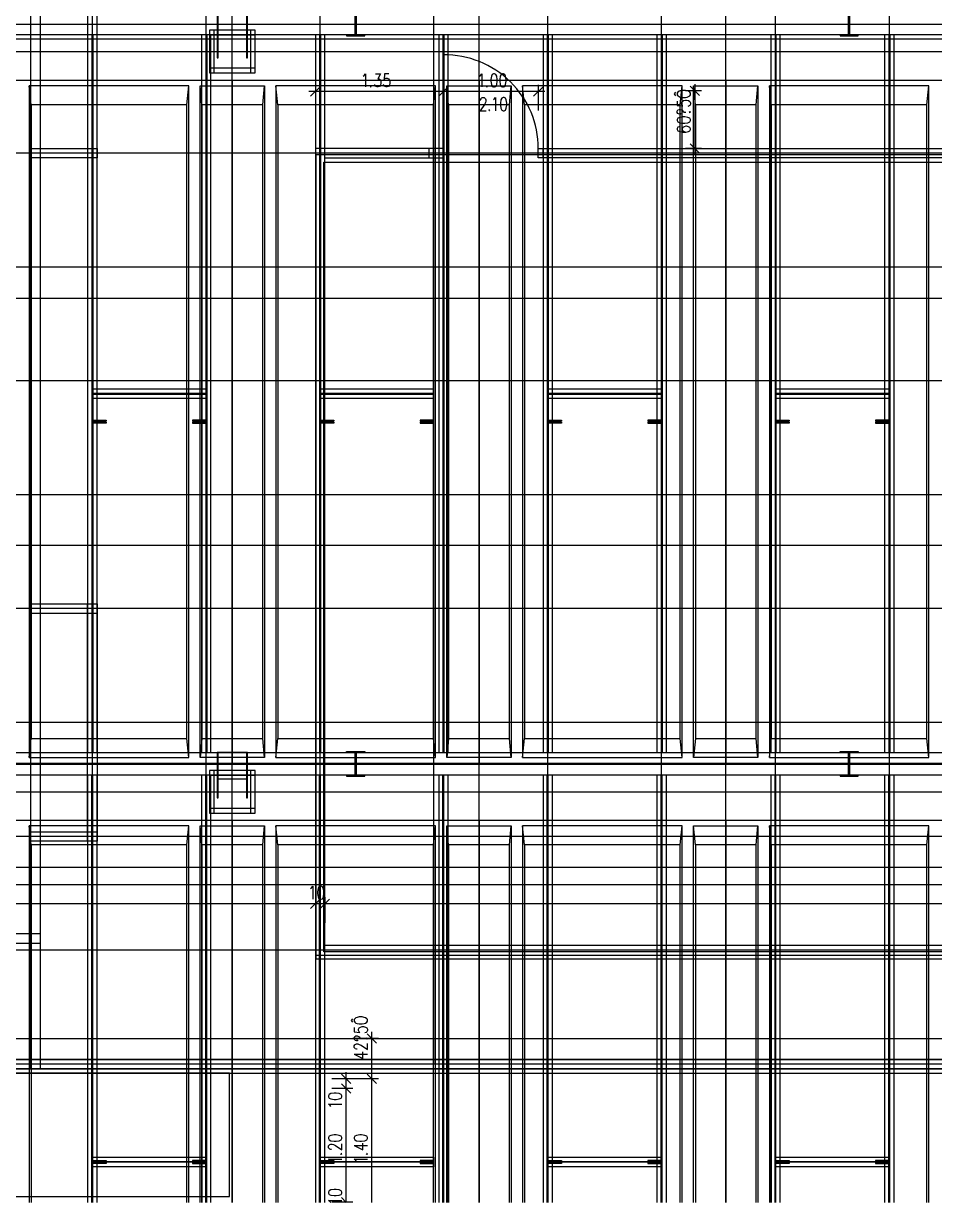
# Model space of a CAD drawing. Header units: inches. Extents: x 0 to 54693, y 0 to 31146.
# Drawn here: x 387.8 to 579.8, y 48 to 296.4 of the extents above; entities that cross this region are included whole.
import ezdxf
from ezdxf.lldxf.tags import DXFTag

# ---------------------------------------------------------------- set-up
doc = ezdxf.new("R2010")
doc.units = ezdxf.units.IN
doc.header["$MEASUREMENT"] = 0
doc.layers.add('Added', color=3, linetype='Continuous')
tags = doc.linetypes.add('1070_00_1200$0$SL3', pattern=[0.2, 0.1, -0.1]).pattern_tags.tags
tags[6:7] = [DXFTag(74, 4), DXFTag(75, 0), DXFTag(340, '0'), DXFTag(46, 1.0), DXFTag(50, 0.0), DXFTag(44, 0.0), DXFTag(45, 0.0)]
tags[4:5] = [DXFTag(74, 4), DXFTag(75, 0), DXFTag(340, '0'), DXFTag(46, 1.0), DXFTag(50, 0.0), DXFTag(44, 0.0), DXFTag(45, 0.0)]
tags = doc.linetypes.add('1070_00_1200$0$SP2', pattern=[0.9, 0.4, -0.2, 0.1, -0.2]).pattern_tags.tags
tags[10:11] = [DXFTag(74, 4), DXFTag(75, 0), DXFTag(340, '0'), DXFTag(46, 1.0), DXFTag(50, 0.0), DXFTag(44, 0.0), DXFTag(45, 0.0)]
tags[8:9] = [DXFTag(74, 4), DXFTag(75, 0), DXFTag(340, '0'), DXFTag(46, 1.0), DXFTag(50, 0.0), DXFTag(44, 0.0), DXFTag(45, 0.0)]
tags[6:7] = [DXFTag(74, 4), DXFTag(75, 0), DXFTag(340, '0'), DXFTag(46, 1.0), DXFTag(50, 0.0), DXFTag(44, 0.0), DXFTag(45, 0.0)]
tags[4:5] = [DXFTag(74, 4), DXFTag(75, 0), DXFTag(340, '0'), DXFTag(46, 1.0), DXFTag(50, 0.0), DXFTag(44, 0.0), DXFTag(45, 0.0)]
tags = doc.linetypes.add('1070_00_1200_Trägerrostdwg$0$SP2', pattern=[0.9, 0.4, -0.2, 0.1, -0.2]).pattern_tags.tags
tags[10:11] = [DXFTag(74, 4), DXFTag(75, 0), DXFTag(340, '0'), DXFTag(46, 1.0), DXFTag(50, 0.0), DXFTag(44, 0.0), DXFTag(45, 0.0)]
tags[8:9] = [DXFTag(74, 4), DXFTag(75, 0), DXFTag(340, '0'), DXFTag(46, 1.0), DXFTag(50, 0.0), DXFTag(44, 0.0), DXFTag(45, 0.0)]
tags[6:7] = [DXFTag(74, 4), DXFTag(75, 0), DXFTag(340, '0'), DXFTag(46, 1.0), DXFTag(50, 0.0), DXFTag(44, 0.0), DXFTag(45, 0.0)]
tags[4:5] = [DXFTag(74, 4), DXFTag(75, 0), DXFTag(340, '0'), DXFTag(46, 1.0), DXFTag(50, 0.0), DXFTag(44, 0.0), DXFTag(45, 0.0)]

msp = doc.modelspace()

# ---------------------------------------------------------------- linework, layer by layer
at = {"layer": 'Added', "linetype": '1070_00_1200$0$SP2', "lineweight": -2, "ltscale": 0.18}
for p, q in [((431.84, 47.97), (431.84, 622.06)), ((483.84, 47.97), (483.84, 622.06)), ((535.84, 47.97), (535.84, 622.06)), ((402.34, 77.1), (402.34, 569.1)), ((426.34, 77.1), (426.34, 569.1)), ((450.34, 77.1), (450.34, 569.1)), ((474.34, 77.1), (474.34, 569.1)), ((498.34, 77.1), (498.34, 569.1)), ((522.34, 77.1), (522.34, 569.1)), ((546.34, 77.1), (546.34, 569.1)), ((570.34, 77.1), (570.34, 569.1)), ((1026.34, 293.1), (234.34, 293.1)), ((171.58, 290.5), (1094.14, 290.5)), ((171.58, 284.5), (1057.14, 284.5)), ((389.04, 283.3), (389.04, 141.7)), ((422.64, 283.3), (389.04, 283.3)), ((389.44, 279.3), (389.04, 283.3)), ((422.24, 279.3), (422.64, 283.3)), ((422.64, 141.7), (422.64, 283.3)), ((425.04, 141.7), (425.04, 283.3)), ((425.04, 283.3), (438.64, 283.3)), ((425.44, 279.3), (425.04, 283.3)), ((431.84, 284.5), (431.84, 140.5)), ((438.24, 279.3), (438.64, 283.3)), ((438.64, 283.3), (438.64, 141.7)), ((441.04, 283.3), (441.04, 141.7)), ((474.64, 283.3), (441.04, 283.3)), ((441.44, 279.3), (441.04, 283.3)), ((474.24, 279.3), (474.64, 283.3)), ((474.64, 141.7), (474.64, 283.3)), ((477.04, 141.7), (477.04, 283.3)), ((477.04, 283.3), (490.64, 283.3)), ((477.44, 279.3), (477.04, 283.3)), ((483.84, 284.5), (483.84, 140.5)), ((490.24, 279.3), (490.64, 283.3)), ((490.64, 283.3), (490.64, 141.7)), ((493.04, 283.3), (493.04, 141.7)), ((526.64, 283.3), (493.04, 283.3)), ((493.44, 279.3), (493.04, 283.3)), ((526.24, 279.3), (526.64, 283.3)), ((526.64, 141.7), (526.64, 283.3)), ((529.04, 141.7), (529.04, 283.3)), ((529.04, 283.3), (542.64, 283.3)), ((529.44, 279.3), (529.04, 283.3)), ((535.84, 284.5), (535.84, 140.5)), ((542.24, 279.3), (542.64, 283.3)), ((542.64, 283.3), (542.64, 141.7)), ((545.04, 283.3), (545.04, 141.7)), ((578.64, 283.3), (545.04, 283.3)), ((545.44, 279.3), (545.04, 283.3)), ((578.24, 279.3), (578.64, 283.3)), ((578.64, 141.7), (578.64, 283.3)), ((422.24, 279.3), (389.44, 279.3)), ((389.44, 279.3), (389.44, 145.7)), ((422.24, 145.7), (422.24, 279.3)), ((438.24, 279.3), (425.44, 279.3)), ((425.44, 279.3), (425.44, 145.7)), ((438.24, 145.7), (438.24, 279.3)), ((474.24, 279.3), (441.44, 279.3)), ((441.44, 279.3), (441.44, 145.7)), ((474.24, 145.7), (474.24, 279.3)), ((490.24, 279.3), (477.44, 279.3)), ((477.44, 279.3), (477.44, 145.7)), ((490.24, 145.7), (490.24, 279.3)), ((526.24, 279.3), (493.44, 279.3)), ((493.44, 279.3), (493.44, 145.7)), ((526.24, 145.7), (526.24, 279.3)), ((542.24, 279.3), (529.44, 279.3)), ((529.44, 279.3), (529.44, 145.7)), ((542.24, 145.7), (542.24, 279.3)), ((578.24, 279.3), (545.44, 279.3)), ((545.44, 279.3), (545.44, 145.7)), ((578.24, 145.7), (578.24, 279.3)), ((1026.34, 269.1), (234.34, 269.1)), ((1026.34, 245.1), (234.34, 245.1)), ((171.58, 238.5), (1094.14, 238.5)), ((1026.34, 221.1), (234.34, 221.1)), ((1026.34, 197.1), (234.34, 197.1)), ((171.58, 186.5), (1094.14, 186.5)), ((1026.34, 173.1), (234.34, 173.1)), ((1026.34, 149.1), (234.34, 149.1)), ((389.04, 141.7), (389.44, 145.7)), ((389.44, 145.7), (422.24, 145.7)), ((422.64, 141.7), (422.24, 145.7)), ((425.44, 145.7), (425.04, 141.7)), ((425.44, 145.7), (438.24, 145.7)), ((438.64, 141.7), (438.24, 145.7)), ((441.04, 141.7), (441.44, 145.7)), ((441.44, 145.7), (474.24, 145.7)), ((474.64, 141.7), (474.24, 145.7)), ((477.44, 145.7), (477.04, 141.7)), ((477.44, 145.7), (490.24, 145.7)), ((490.64, 141.7), (490.24, 145.7)), ((493.04, 141.7), (493.44, 145.7)), ((493.44, 145.7), (526.24, 145.7)), ((526.64, 141.7), (526.24, 145.7)), ((529.44, 145.7), (529.04, 141.7)), ((529.44, 145.7), (542.24, 145.7)), ((542.64, 141.7), (542.24, 145.7)), ((545.04, 141.7), (545.44, 145.7)), ((545.44, 145.7), (578.24, 145.7)), ((578.64, 141.7), (578.24, 145.7)), ((389.04, 141.7), (422.64, 141.7)), ((438.64, 141.7), (425.04, 141.7)), ((441.04, 141.7), (474.64, 141.7)), ((490.64, 141.7), (477.04, 141.7)), ((493.04, 141.7), (526.64, 141.7)), ((542.64, 141.7), (529.04, 141.7)), ((545.04, 141.7), (578.64, 141.7)), ((1057.14, 140.5), (171.58, 140.5)), ((171.58, 134.5), (1094.14, 134.5)), ((171.58, 128.5), (1057.14, 128.5)), ((389.04, 127.3), (389.04, 47.97)), ((422.64, 127.3), (389.04, 127.3)), ((389.44, 123.3), (389.04, 127.3)), ((422.24, 123.3), (422.64, 127.3)), ((422.64, 47.97), (422.64, 127.3)), ((425.04, 47.97), (425.04, 127.3)), ((425.04, 127.3), (438.64, 127.3)), ((425.44, 123.3), (425.04, 127.3)), ((431.84, 128.5), (431.84, 47.97)), ((438.24, 123.3), (438.64, 127.3)), ((438.64, 127.3), (438.64, 47.97)), ((441.04, 127.3), (441.04, 47.97)), ((474.64, 127.3), (441.04, 127.3)), ((441.44, 123.3), (441.04, 127.3)), ((474.24, 123.3), (474.64, 127.3)), ((474.64, 47.97), (474.64, 127.3)), ((477.04, 47.97), (477.04, 127.3)), ((477.04, 127.3), (490.64, 127.3)), ((477.44, 123.3), (477.04, 127.3)), ((483.84, 128.5), (483.84, 47.97)), ((490.24, 123.3), (490.64, 127.3)), ((490.64, 127.3), (490.64, 47.97)), ((493.04, 127.3), (493.04, 47.97)), ((526.64, 127.3), (493.04, 127.3)), ((493.44, 123.3), (493.04, 127.3)), ((526.24, 123.3), (526.64, 127.3)), ((526.64, 47.97), (526.64, 127.3)), ((529.04, 47.97), (529.04, 127.3)), ((529.04, 127.3), (542.64, 127.3)), ((529.44, 123.3), (529.04, 127.3)), ((535.84, 128.5), (535.84, 47.97)), ((542.24, 123.3), (542.64, 127.3)), ((542.64, 127.3), (542.64, 47.97)), ((545.04, 127.3), (545.04, 47.97)), ((578.64, 127.3), (545.04, 127.3)), ((545.44, 123.3), (545.04, 127.3)), ((578.24, 123.3), (578.64, 127.3)), ((578.64, 47.97), (578.64, 127.3)), ((1026.34, 125.1), (234.34, 125.1)), ((422.24, 123.3), (389.44, 123.3)), ((389.44, 123.3), (389.44, 47.97)), ((422.24, 47.97), (422.24, 123.3)), ((438.24, 123.3), (425.44, 123.3)), ((425.44, 123.3), (425.44, 47.97)), ((438.24, 47.97), (438.24, 123.3)), ((474.24, 123.3), (441.44, 123.3)), ((441.44, 123.3), (441.44, 47.97)), ((474.24, 47.97), (474.24, 123.3)), ((490.24, 123.3), (477.44, 123.3)), ((477.44, 123.3), (477.44, 47.97)), ((490.24, 47.97), (490.24, 123.3)), ((526.24, 123.3), (493.44, 123.3)), ((493.44, 123.3), (493.44, 47.97)), ((526.24, 47.97), (526.24, 123.3)), ((542.24, 123.3), (529.44, 123.3)), ((529.44, 123.3), (529.44, 47.97)), ((542.24, 47.97), (542.24, 123.3)), ((578.24, 123.3), (545.44, 123.3)), ((545.44, 123.3), (545.44, 47.97)), ((578.24, 47.97), (578.24, 123.3)), ((1026.34, 101.1), (234.34, 101.1)), ((171.58, 82.5), (1094.14, 82.5)), ((954.34, 77.1), (234.34, 77.1))]:
    msp.add_line(p, q, dxfattribs=at)
at = {"layer": 'Added', "linetype": '1070_00_1200$0$SL3', "lineweight": -2, "ltscale": 0.18}
for p, q in [((389.34, 76.1), (389.34, 570.1)), ((391.34, 570.1), (391.34, 76.1)), ((401.34, 366.1), (401.34, 268.1)), ((403.34, 268.1), (403.34, 366.1)), ((427.04, 295), (427.04, 286)), ((436.64, 295), (427.04, 295)), ((427.04, 294), (436.64, 294)), ((428.04, 286), (428.04, 295)), ((435.64, 295), (435.64, 286)), ((436.64, 286), (436.64, 295)), ((436.64, 287), (427.04, 287)), ((427.04, 286), (436.64, 286)), ((389.34, 270.1), (403.34, 270.1)), ((403.34, 270.1), (403.34, 268.1)), ((403.34, 268.1), (389.34, 268.1)), ((389.34, 174.1), (403.34, 174.1)), ((401.34, 124.1), (401.34, 174.1)), ((401.34, 174.1), (403.34, 174.1)), ((403.34, 174.1), (403.34, 124.1)), ((403.34, 174.1), (403.34, 172.1)), ((403.34, 172.1), (389.34, 172.1)), ((427.04, 139), (427.04, 130)), ((436.64, 139), (427.04, 139)), ((427.04, 138), (436.64, 138)), ((428.04, 130), (428.04, 139)), ((435.64, 139), (435.64, 130)), ((436.64, 130), (436.64, 139)), ((436.64, 131), (427.04, 131)), ((427.04, 130), (436.64, 130)), ((389.34, 124.1), (389.34, 126.1)), ((389.34, 126.1), (403.34, 126.1)), ((403.34, 126.1), (403.34, 124.1)), ((403.34, 124.1), (389.34, 124.1)), ((403.34, 124.1), (401.34, 124.1)), ((391.34, 104.6), (340.74, 104.6)), ((340.74, 102.6), (391.34, 102.6)), ((955.34, 78.1), (233.34, 78.1)), ((233.34, 76.1), (955.34, 76.1)), ((391.34, 76.1), (389.34, 76.1))]:
    msp.add_line(p, q, dxfattribs=at)
at = {"layer": 'Added', "linetype": '1070_00_1200_Trägerrostdwg$0$SP2', "lineweight": -2, "ltscale": 0.18}
for p, q in [((428.64, 298.8), (428.64, 289.2)), ((428.84, 289.2), (428.84, 298.8)), ((434.84, 298.8), (434.84, 289.2)), ((435.04, 289.2), (435.04, 298.8)), ((457.64, 298.8), (457.64, 294)), ((458.04, 294), (458.04, 298.8)), ((561.64, 298.8), (561.64, 294)), ((562.04, 294), (562.04, 298.8)), ((250.04, 296.3), (457.64, 296.3)), ((458.04, 296.3), (561.64, 296.3)), ((562.04, 296.3), (769.64, 296.3)), ((457.64, 294), (250.04, 294)), ((403.34, 294), (401.34, 294)), ((401.34, 294), (401.34, 142.8)), ((402.24, 294), (402.24, 142.8)), ((402.44, 294), (402.44, 142.8)), ((403.34, 142.8), (403.34, 294)), ((427.34, 294), (425.34, 294)), ((425.34, 294), (425.34, 142.8)), ((426.24, 294), (426.24, 142.8)), ((426.44, 294), (426.44, 142.8)), ((427.34, 142.8), (427.34, 294)), ((428.64, 293.2), (435.04, 293.2)), ((451.34, 294), (449.34, 294)), ((449.34, 294), (449.34, 142.8)), ((450.24, 294), (450.24, 142.8)), ((450.44, 294), (450.44, 142.8)), ((451.34, 142.8), (451.34, 294)), ((459.74, 294), (455.94, 294)), ((455.94, 294), (455.94, 293.8)), ((455.94, 293.8), (459.74, 293.8)), ((561.64, 294), (458.04, 294)), ((459.74, 293.8), (459.74, 294)), ((477.34, 294), (475.34, 294)), ((475.34, 294), (475.34, 142.8)), ((476.24, 294), (476.24, 142.8)), ((476.44, 294), (476.44, 142.8)), ((477.34, 142.8), (477.34, 294)), ((499.34, 294), (497.34, 294)), ((497.34, 294), (497.34, 142.8)), ((498.24, 294), (498.24, 142.8)), ((498.44, 294), (498.44, 142.8)), ((499.34, 142.8), (499.34, 294)), ((523.34, 294), (521.34, 294)), ((521.34, 294), (521.34, 142.8)), ((522.24, 294), (522.24, 142.8)), ((522.44, 294), (522.44, 142.8)), ((523.34, 142.8), (523.34, 294)), ((547.34, 294), (545.34, 294)), ((545.34, 294), (545.34, 142.8)), ((546.24, 294), (546.24, 142.8)), ((546.44, 294), (546.44, 142.8)), ((547.34, 142.8), (547.34, 294)), ((563.74, 294), (559.94, 294)), ((559.94, 294), (559.94, 293.8)), ((559.94, 293.8), (563.74, 293.8)), ((769.64, 294), (562.04, 294)), ((563.74, 293.8), (563.74, 294)), ((571.34, 294), (569.34, 294)), ((569.34, 294), (569.34, 142.8)), ((570.24, 294), (570.24, 142.8)), ((570.44, 294), (570.44, 142.8)), ((571.34, 142.8), (571.34, 294)), ((428.64, 289.2), (428.84, 289.2)), ((434.84, 289.2), (435.04, 289.2)), ((402.44, 219.4), (426.24, 219.4)), ((450.44, 219.4), (474.24, 219.4)), ((474.24, 219.4), (474.24, 217.4)), ((498.44, 219.4), (522.24, 219.4)), ((546.44, 219.4), (570.24, 219.4)), ((570.24, 219.4), (570.24, 217.4)), ((402.44, 218.5), (426.24, 218.5)), ((402.44, 218.3), (426.24, 218.3)), ((426.24, 217.4), (402.44, 217.4)), ((450.44, 218.5), (474.24, 218.5)), ((450.44, 218.3), (474.24, 218.3)), ((474.24, 217.4), (450.44, 217.4)), ((498.44, 218.5), (522.24, 218.5)), ((498.44, 218.3), (522.24, 218.3)), ((522.24, 217.4), (498.44, 217.4)), ((546.44, 218.5), (570.24, 218.5)), ((546.44, 218.3), (570.24, 218.3)), ((570.24, 217.4), (546.44, 217.4)), ((402.44, 212.6), (402.44, 212.8)), ((402.44, 212.8), (405.24, 212.8)), ((405.24, 212.6), (402.44, 212.6)), ((402.44, 212.2), (402.44, 212.4)), ((402.44, 212.4), (405.24, 212.4)), ((405.24, 212.2), (402.44, 212.2)), ((405.24, 212.8), (405.24, 212.6)), ((405.24, 212.4), (405.24, 212.2)), ((426.24, 212.8), (423.44, 212.8)), ((423.44, 212.8), (423.44, 212.6)), ((423.44, 212.6), (426.24, 212.6)), ((426.24, 212.4), (423.44, 212.4)), ((423.44, 212.4), (423.44, 212.2)), ((423.44, 212.2), (426.24, 212.2)), ((426.24, 212.6), (426.24, 212.8)), ((426.24, 212.2), (426.24, 212.4)), ((450.44, 212.6), (450.44, 212.8)), ((450.44, 212.8), (453.24, 212.8)), ((453.24, 212.6), (450.44, 212.6)), ((450.44, 212.2), (450.44, 212.4)), ((450.44, 212.4), (453.24, 212.4)), ((453.24, 212.2), (450.44, 212.2)), ((453.24, 212.8), (453.24, 212.6)), ((453.24, 212.4), (453.24, 212.2)), ((474.24, 212.8), (471.44, 212.8)), ((471.44, 212.8), (471.44, 212.6)), ((471.44, 212.6), (474.24, 212.6)), ((474.24, 212.4), (471.44, 212.4)), ((471.44, 212.4), (471.44, 212.2)), ((471.44, 212.2), (474.24, 212.2)), ((474.24, 212.6), (474.24, 212.8)), ((474.24, 212.2), (474.24, 212.4)), ((498.44, 212.6), (498.44, 212.8)), ((498.44, 212.8), (501.24, 212.8)), ((501.24, 212.6), (498.44, 212.6)), ((498.44, 212.2), (498.44, 212.4)), ((498.44, 212.4), (501.24, 212.4)), ((501.24, 212.2), (498.44, 212.2)), ((501.24, 212.8), (501.24, 212.6)), ((501.24, 212.4), (501.24, 212.2)), ((522.24, 212.8), (519.44, 212.8)), ((519.44, 212.8), (519.44, 212.6)), ((519.44, 212.6), (522.24, 212.6)), ((522.24, 212.4), (519.44, 212.4)), ((519.44, 212.4), (519.44, 212.2)), ((519.44, 212.2), (522.24, 212.2)), ((522.24, 212.6), (522.24, 212.8)), ((522.24, 212.2), (522.24, 212.4)), ((546.44, 212.6), (546.44, 212.8)), ((546.44, 212.8), (549.24, 212.8)), ((549.24, 212.6), (546.44, 212.6)), ((546.44, 212.2), (546.44, 212.4)), ((546.44, 212.4), (549.24, 212.4)), ((549.24, 212.2), (546.44, 212.2)), ((549.24, 212.8), (549.24, 212.6)), ((549.24, 212.4), (549.24, 212.2)), ((570.24, 212.8), (567.44, 212.8)), ((567.44, 212.8), (567.44, 212.6)), ((567.44, 212.6), (570.24, 212.6)), ((570.24, 212.4), (567.44, 212.4)), ((567.44, 212.4), (567.44, 212.2)), ((567.44, 212.2), (570.24, 212.2)), ((570.24, 212.6), (570.24, 212.8)), ((570.24, 212.2), (570.24, 212.4)), ((250.04, 142.8), (457.64, 142.8)), ((401.34, 142.8), (403.34, 142.8)), ((425.34, 142.8), (427.34, 142.8)), ((428.64, 142.8), (428.64, 133.2)), ((435.04, 142.8), (428.64, 142.8)), ((428.84, 133.2), (428.84, 142.8)), ((434.84, 142.8), (434.84, 133.2)), ((435.04, 133.2), (435.04, 142.8)), ((449.34, 142.8), (451.34, 142.8)), ((455.94, 142.8), (455.94, 143)), ((455.94, 143), (459.74, 143)), ((459.74, 142.8), (455.94, 142.8)), ((457.64, 142.8), (457.64, 138)), ((458.04, 138), (458.04, 142.8)), ((458.04, 142.8), (561.64, 142.8)), ((459.74, 143), (459.74, 142.8)), ((475.34, 142.8), (477.34, 142.8)), ((497.34, 142.8), (499.34, 142.8)), ((521.34, 142.8), (523.34, 142.8)), ((545.34, 142.8), (547.34, 142.8)), ((559.94, 143), (563.74, 143)), ((559.94, 142.8), (559.94, 143)), ((563.74, 142.8), (559.94, 142.8)), ((561.64, 142.8), (561.64, 138)), ((562.04, 138), (562.04, 142.8)), ((562.04, 142.8), (769.64, 142.8)), ((563.74, 143), (563.74, 142.8)), ((569.34, 142.8), (571.34, 142.8)), ((250.04, 140.5), (457.64, 140.5)), ((250.04, 140.3), (457.64, 140.3)), ((458.04, 140.5), (561.64, 140.5)), ((458.04, 140.3), (561.64, 140.3)), ((562.04, 140.5), (769.64, 140.5)), ((562.04, 140.3), (769.64, 140.3)), ((457.64, 138), (250.04, 138)), ((403.34, 138), (401.34, 138)), ((401.34, 138), (401.34, 47.97)), ((402.24, 47.97), (402.24, 138)), ((402.44, 47.97), (402.44, 138)), ((403.34, 47.97), (403.34, 138)), ((427.34, 138), (425.34, 138)), ((425.34, 138), (425.34, 47.97)), ((426.24, 47.97), (426.24, 138)), ((426.44, 47.97), (426.44, 138)), ((427.34, 47.97), (427.34, 138)), ((428.64, 137.2), (435.04, 137.2)), ((451.34, 138), (449.34, 138)), ((449.34, 138), (449.34, 47.97)), ((450.24, 47.97), (450.24, 138)), ((450.44, 47.97), (450.44, 138)), ((451.34, 47.97), (451.34, 138)), ((459.74, 138), (455.94, 138)), ((455.94, 138), (455.94, 137.8)), ((455.94, 137.8), (459.74, 137.8)), ((561.64, 138), (458.04, 138)), ((459.74, 137.8), (459.74, 138)), ((477.34, 138), (475.34, 138)), ((475.34, 138), (475.34, 47.97)), ((476.24, 47.97), (476.24, 138)), ((476.44, 47.97), (476.44, 138)), ((477.34, 47.97), (477.34, 138)), ((499.34, 138), (497.34, 138)), ((497.34, 138), (497.34, 47.97)), ((498.24, 47.97), (498.24, 138)), ((498.44, 47.97), (498.44, 138)), ((499.34, 47.97), (499.34, 138)), ((523.34, 138), (521.34, 138)), ((521.34, 138), (521.34, 47.97)), ((522.24, 47.97), (522.24, 138)), ((522.44, 47.97), (522.44, 138)), ((523.34, 47.97), (523.34, 138)), ((547.34, 138), (545.34, 138)), ((545.34, 138), (545.34, 47.97)), ((546.24, 47.97), (546.24, 138)), ((546.44, 47.97), (546.44, 138)), ((547.34, 47.97), (547.34, 138)), ((563.74, 138), (559.94, 138)), ((559.94, 138), (559.94, 137.8)), ((559.94, 137.8), (563.74, 137.8)), ((769.64, 138), (562.04, 138)), ((563.74, 137.8), (563.74, 138)), ((571.34, 138), (569.34, 138)), ((569.34, 138), (569.34, 47.97)), ((570.24, 47.97), (570.24, 138)), ((570.44, 47.97), (570.44, 138)), ((571.34, 47.97), (571.34, 138)), ((428.64, 133.2), (428.84, 133.2)), ((434.84, 133.2), (435.04, 133.2)), ((402.44, 57.5), (426.24, 57.5)), ((450.44, 57.5), (474.24, 57.5)), ((474.24, 57.5), (474.24, 55.5)), ((498.44, 57.5), (522.24, 57.5)), ((546.44, 57.5), (570.24, 57.5)), ((402.44, 56.6), (402.44, 56.8)), ((402.44, 56.8), (405.24, 56.8)), ((405.24, 56.6), (402.44, 56.6)), ((426.24, 56.55), (402.44, 56.55)), ((426.24, 56.45), (402.44, 56.45)), ((402.44, 56.2), (402.44, 56.4)), ((402.44, 56.4), (405.24, 56.4)), ((405.24, 56.2), (402.44, 56.2)), ((426.24, 55.5), (402.44, 55.5)), ((405.24, 56.8), (405.24, 56.6)), ((405.24, 56.4), (405.24, 56.2)), ((426.24, 56.8), (423.44, 56.8)), ((423.44, 56.8), (423.44, 56.6)), ((423.44, 56.6), (426.24, 56.6)), ((426.24, 56.4), (423.44, 56.4)), ((423.44, 56.4), (423.44, 56.2)), ((423.44, 56.2), (426.24, 56.2)), ((426.24, 56.6), (426.24, 56.8)), ((426.24, 56.2), (426.24, 56.4)), ((450.44, 56.6), (450.44, 56.8)), ((450.44, 56.8), (453.24, 56.8)), ((453.24, 56.6), (450.44, 56.6)), ((474.24, 56.55), (450.44, 56.55)), ((474.24, 56.45), (450.44, 56.45)), ((450.44, 56.2), (450.44, 56.4)), ((450.44, 56.4), (453.24, 56.4)), ((453.24, 56.2), (450.44, 56.2)), ((474.24, 55.5), (450.44, 55.5)), ((453.24, 56.8), (453.24, 56.6)), ((453.24, 56.4), (453.24, 56.2)), ((474.24, 56.8), (471.44, 56.8)), ((471.44, 56.8), (471.44, 56.6)), ((471.44, 56.6), (474.24, 56.6)), ((474.24, 56.4), (471.44, 56.4)), ((471.44, 56.4), (471.44, 56.2)), ((471.44, 56.2), (474.24, 56.2)), ((474.24, 56.6), (474.24, 56.8)), ((474.24, 56.2), (474.24, 56.4)), ((498.44, 56.6), (498.44, 56.8)), ((498.44, 56.8), (501.24, 56.8)), ((501.24, 56.6), (498.44, 56.6)), ((522.24, 56.55), (498.44, 56.55)), ((522.24, 56.45), (498.44, 56.45)), ((498.44, 56.2), (498.44, 56.4)), ((498.44, 56.4), (501.24, 56.4)), ((501.24, 56.2), (498.44, 56.2)), ((522.24, 55.5), (498.44, 55.5)), ((501.24, 56.8), (501.24, 56.6)), ((501.24, 56.4), (501.24, 56.2)), ((522.24, 56.8), (519.44, 56.8)), ((519.44, 56.8), (519.44, 56.6)), ((519.44, 56.6), (522.24, 56.6)), ((522.24, 56.4), (519.44, 56.4)), ((519.44, 56.4), (519.44, 56.2)), ((519.44, 56.2), (522.24, 56.2)), ((522.24, 56.6), (522.24, 56.8)), ((522.24, 56.2), (522.24, 56.4)), ((546.44, 56.6), (546.44, 56.8)), ((546.44, 56.8), (549.24, 56.8)), ((549.24, 56.6), (546.44, 56.6)), ((570.24, 56.55), (546.44, 56.55)), ((570.24, 56.45), (546.44, 56.45)), ((546.44, 56.2), (546.44, 56.4)), ((546.44, 56.4), (549.24, 56.4)), ((549.24, 56.2), (546.44, 56.2)), ((570.24, 55.5), (546.44, 55.5)), ((549.24, 56.8), (549.24, 56.6)), ((549.24, 56.4), (549.24, 56.2)), ((570.24, 56.8), (567.44, 56.8)), ((567.44, 56.8), (567.44, 56.6)), ((567.44, 56.6), (570.24, 56.6)), ((570.24, 56.4), (567.44, 56.4)), ((567.44, 56.4), (567.44, 56.2)), ((567.44, 56.2), (570.24, 56.2)), ((570.24, 56.6), (570.24, 56.8)), ((570.24, 56.2), (570.24, 56.4))]:
    msp.add_line(p, q, dxfattribs=at)
at = {"layer": 'Added', "linetype": 'Continuous', "lineweight": -2, "ltscale": 0.18}
for p, q in [((476.34, 289.8), (476.34, 268.1)), ((449.34, 283.5), (449.34, 278.1)), ((476.34, 283.5), (476.34, 278.1)), ((496.34, 283.5), (496.34, 278.1)), ((529.34, 283.6), (529.34, 268.7)), ((497.74, 282.1), (447.94, 282.1)), ((450.33, 283.09), (448.35, 281.11)), ((477.33, 283.09), (475.35, 281.11)), ((497.33, 283.09), (495.35, 281.11)), ((530.74, 282.2), (527.34, 282.2)), ((530.33, 281.21), (528.35, 283.19)), ((530.33, 269.11), (528.35, 271.09)), ((476.34, 270.1), (449.34, 270.1)), ((449.34, 270.1), (449.34, 100.1)), ((449.54, 99.2), (449.54, 268.8)), ((449.54, 268.8), (811.14, 268.8)), ((473.34, 268.1), (473.34, 270.1)), ((475.34, 270.1), (475.34, 268.1)), ((496.34, 268.1), (496.34, 270.1)), ((496.34, 270.1), (499.34, 270.1)), ((497.34, 268.1), (497.34, 270.1)), ((499.34, 270.1), (811.34, 270.1)), ((499.34, 268.1), (499.34, 270.1)), ((530.74, 270.1), (527.34, 270.1)), ((451.14, 100.8), (451.14, 267.2)), ((451.14, 267.2), (809.34, 267.2)), ((451.34, 268.1), (476.34, 268.1)), ((451.34, 102.1), (451.34, 268.1)), ((809.34, 268.1), (496.34, 268.1)), ((171.58, 118.6), (1028.74, 118.6)), ((1054.64, 114.9), (231.94, 114.9)), ((450.33, 111.89), (448.35, 109.91)), ((449.34, 112.3), (449.34, 106.9)), ((452.33, 111.89), (450.35, 109.91)), ((451.34, 112.3), (451.34, 106.9)), ((1028.74, 110.9), (222.44, 110.9)), ((764.34, 102.1), (451.34, 102.1)), ((449.34, 100.1), (764.34, 100.1)), ((809.54, 100.8), (451.14, 100.8)), ((811.14, 99.2), (449.54, 99.2)), ((462.64, 82.5), (457.24, 82.5)), ((462.23, 81.51), (460.25, 83.49)), ((461.24, 47.97), (461.24, 83.9)), ((316.64, 78.1), (955.34, 78.1)), ((431.24, 75.2), (284.84, 75.2)), ((286.84, 75.2), (955.14, 75.2)), ((955.34, 76.1), (316.64, 76.1)), ((431.24, 49.2), (431.24, 75.2)), ((456.83, 73.01), (454.85, 74.99)), ((455.84, 47.97), (455.84, 75.4)), ((462.23, 73.01), (460.25, 74.99)), ((462.64, 74), (452.84, 74)), ((456.83, 71.01), (454.85, 72.99)), ((457.24, 72), (452.84, 72)), ((284.84, 49.2), (431.24, 49.2)), ((457.24, 48), (452.84, 48)), ((455.87, 47.97), (454.85, 48.99))]:
    msp.add_line(p, q, dxfattribs=at)
at = {"layer": 'Added', "linetype": 'ByBlock', "lineweight": -2, "ltscale": 0.18}
for p, q in [((459.62, 285.44), (459.9, 285.84)), ((459.9, 285.84), (459.9, 283.04)), ((462.04, 285.84), (463.07, 285.84)), ((463.07, 285.84), (462.51, 284.77)), ((463.91, 285.84), (463.82, 284.64)), ((464.84, 285.84), (463.91, 285.84)), ((484.12, 285.44), (484.4, 285.84)), ((484.4, 285.84), (484.4, 283.04)), ((486.92, 285.84), (486.64, 285.7)), ((487.1, 285.84), (486.92, 285.84)), ((487.38, 285.7), (487.1, 285.84)), ((488.78, 285.84), (488.5, 285.7)), ((488.97, 285.84), (488.78, 285.84)), ((489.25, 285.7), (488.97, 285.84)), ((459.43, 285.3), (459.62, 285.44)), ((461.02, 283.3), (460.92, 283.17)), ((461.95, 283.3), (461.86, 283.57)), ((462.04, 283.17), (461.95, 283.3)), ((462.51, 284.77), (462.79, 284.77)), ((462.79, 284.77), (462.98, 284.64)), ((463.07, 283.44), (462.88, 283.17)), ((462.98, 284.64), (463.07, 284.5)), ((463.07, 284.5), (463.16, 284.1)), ((463.16, 283.84), (463.07, 283.44)), ((463.16, 284.1), (463.16, 283.84)), ((463.82, 283.3), (463.72, 283.57)), ((463.82, 284.64), (463.91, 284.77)), ((463.91, 283.17), (463.82, 283.3)), ((463.91, 284.77), (464.19, 284.9)), ((464.19, 284.9), (464.47, 284.9)), ((464.47, 284.9), (464.75, 284.77)), ((464.75, 284.77), (464.94, 284.5)), ((464.94, 283.44), (464.75, 283.17)), ((464.94, 284.5), (465.03, 284.1)), ((465.03, 283.84), (464.94, 283.44)), ((465.03, 284.1), (465.03, 283.84)), ((483.93, 285.3), (484.12, 285.44)), ((485.52, 283.3), (485.42, 283.17)), ((486.45, 285.3), (486.36, 284.64)), ((486.36, 284.64), (486.36, 284.24)), ((486.36, 284.24), (486.45, 283.57)), ((486.64, 285.7), (486.45, 285.3)), ((486.45, 283.57), (486.64, 283.17)), ((487.57, 285.3), (487.38, 285.7)), ((487.38, 283.17), (487.57, 283.57)), ((487.66, 284.64), (487.57, 285.3)), ((487.57, 283.57), (487.66, 284.24)), ((487.66, 284.24), (487.66, 284.64)), ((488.32, 285.3), (488.22, 284.64)), ((488.22, 284.64), (488.22, 284.24)), ((488.22, 284.24), (488.32, 283.57)), ((488.5, 285.7), (488.32, 285.3)), ((488.32, 283.57), (488.5, 283.17)), ((489.44, 285.3), (489.25, 285.7)), ((489.25, 283.17), (489.44, 283.57)), ((489.53, 284.64), (489.44, 285.3)), ((489.44, 283.57), (489.53, 284.24)), ((489.53, 284.24), (489.53, 284.64)), ((460.92, 283.17), (461.02, 283.04)), ((461.02, 283.04), (461.11, 283.17)), ((462.32, 283.04), (462.04, 283.17)), ((462.6, 283.04), (462.32, 283.04)), ((462.88, 283.17), (462.6, 283.04)), ((464.19, 283.04), (463.91, 283.17)), ((464.47, 283.04), (464.19, 283.04)), ((464.75, 283.17), (464.47, 283.04)), ((484.35, 280.7), (484.54, 280.84)), ((484.54, 280.84), (484.91, 280.84)), ((484.91, 280.84), (485.1, 280.7)), ((485.42, 283.17), (485.52, 283.04)), ((485.52, 283.04), (485.61, 283.17)), ((486.64, 283.17), (486.92, 283.04)), ((486.92, 283.04), (487.1, 283.04)), ((487.06, 280.44), (487.34, 280.84)), ((487.1, 283.04), (487.38, 283.17)), ((487.34, 280.84), (487.34, 278.04)), ((488.5, 283.17), (488.78, 283.04)), ((488.92, 280.84), (488.64, 280.7)), ((488.78, 283.04), (488.97, 283.04)), ((489.11, 280.84), (488.92, 280.84)), ((488.97, 283.04), (489.25, 283.17)), ((489.39, 280.7), (489.11, 280.84)), ((525.07, 281.57), (525.34, 281.94)), ((525.34, 281.2), (525.07, 281.57)), ((525.74, 281.94), (525.6, 281.76)), ((525.6, 281.76), (525.6, 281.38)), ((525.6, 281.38), (525.74, 281.2)), ((526, 282.13), (525.74, 281.94)), ((525.74, 281.2), (526, 281.01)), ((526.27, 282.22), (526, 282.13)), ((526, 281.01), (526.27, 280.92)), ((526.67, 282.32), (526.27, 282.22)), ((526.27, 280.92), (526.67, 280.82)), ((527.34, 282.32), (526.67, 282.32)), ((526.67, 280.82), (527.34, 280.82)), ((527.74, 282.22), (527.34, 282.32)), ((527.34, 280.82), (527.74, 280.92)), ((528, 282.13), (527.74, 282.22)), ((527.74, 280.92), (528, 281.01)), ((528.27, 281.94), (528, 282.13)), ((528, 281.01), (528.27, 281.2)), ((528.4, 281.76), (528.27, 281.94)), ((528.27, 281.2), (528.4, 281.38)), ((528.4, 281.38), (528.4, 281.76)), ((485, 279.37), (484.07, 278.04)), ((484.16, 280.3), (484.26, 280.57)), ((484.16, 280.17), (484.16, 280.3)), ((484.26, 280.57), (484.35, 280.7)), ((485.19, 279.77), (485, 279.37)), ((485.1, 280.7), (485.19, 280.57)), ((485.19, 280.57), (485.28, 280.3)), ((485.28, 280.04), (485.19, 279.77)), ((485.28, 280.3), (485.28, 280.04)), ((486.03, 278.3), (485.94, 278.17)), ((486.87, 280.3), (487.06, 280.44)), ((488.46, 280.3), (488.36, 279.64)), ((488.36, 279.64), (488.36, 279.24)), ((488.36, 279.24), (488.46, 278.57)), ((488.64, 280.7), (488.46, 280.3)), ((488.46, 278.57), (488.64, 278.17)), ((489.58, 280.3), (489.39, 280.7)), ((489.39, 278.17), (489.58, 278.57)), ((489.67, 279.64), (489.58, 280.3)), ((489.58, 278.57), (489.67, 279.24)), ((489.67, 279.24), (489.67, 279.64)), ((525.6, 280.08), (525.6, 279.14)), ((525.6, 279.14), (526.8, 279.05)), ((525.74, 278.21), (526, 278.3)), ((526, 278.3), (526.27, 278.3)), ((526.27, 278.3), (526.54, 278.21)), ((526.54, 279.7), (526.67, 279.98)), ((526.54, 279.42), (526.54, 279.7)), ((526.67, 279.14), (526.54, 279.42)), ((526.67, 279.98), (526.94, 280.17)), ((526.8, 279.05), (526.67, 279.14)), ((526.94, 280.17), (527.34, 280.26)), ((527.34, 280.26), (527.6, 280.26)), ((527.6, 280.26), (528, 280.17)), ((528.14, 279.05), (527.87, 278.96)), ((528, 280.17), (528.27, 279.98)), ((528.27, 279.14), (528.14, 279.05)), ((528.27, 279.98), (528.4, 279.7)), ((528.4, 279.42), (528.27, 279.14)), ((528.4, 279.7), (528.4, 279.42)), ((484.07, 278.04), (485.38, 278.04)), ((485.94, 278.17), (486.03, 278.04)), ((486.03, 278.04), (486.12, 278.17)), ((488.64, 278.17), (488.92, 278.04)), ((488.92, 278.04), (489.11, 278.04)), ((489.11, 278.04), (489.39, 278.17)), ((525.6, 277.93), (525.74, 278.21)), ((525.6, 277.65), (525.6, 277.93)), ((525.74, 277.46), (525.6, 277.65)), ((525.74, 276.44), (525.6, 276.16)), ((525.6, 276.16), (525.6, 275.97)), ((525.6, 275.97), (525.74, 275.69)), ((525.87, 277.37), (525.74, 277.46)), ((526.14, 276.62), (525.74, 276.44)), ((526.14, 277.28), (525.87, 277.37)), ((526.14, 277.37), (526.27, 277.46)), ((526.27, 277.28), (526.14, 277.28)), ((526.8, 276.72), (526.14, 276.62)), ((526.27, 277.46), (526.4, 277.37)), ((526.4, 277.37), (526.27, 277.28)), ((526.54, 278.21), (526.67, 278.12)), ((526.67, 278.12), (526.8, 277.93)), ((526.8, 277.93), (527.07, 277.74)), ((527.2, 276.72), (526.8, 276.72)), ((527.07, 277.74), (527.47, 277.74)), ((527.87, 276.62), (527.2, 276.72)), ((528.27, 276.44), (527.87, 276.62)), ((528.27, 277.84), (528.14, 277.74)), ((528.14, 277.74), (528.27, 277.65)), ((528.4, 277.74), (528.27, 277.84)), ((528.27, 277.65), (528.4, 277.74)), ((528.4, 276.16), (528.27, 276.44)), ((528.27, 275.69), (528.4, 275.97)), ((528.4, 275.97), (528.4, 276.16)), ((525.74, 274.57), (525.6, 274.29)), ((525.6, 274.29), (525.6, 274.1)), ((525.6, 274.1), (525.74, 273.82)), ((525.74, 275.69), (526.14, 275.5)), ((526, 274.66), (525.74, 274.57)), ((525.74, 273.82), (526.14, 273.64)), ((526.14, 275.5), (526.8, 275.41)), ((526.14, 273.64), (526.8, 273.54)), ((526.8, 274.48), (526.67, 274.2)), ((526.67, 274.2), (526.67, 274.1)), ((526.67, 274.1), (526.8, 273.82)), ((526.8, 275.41), (527.2, 275.41)), ((527.07, 274.66), (526.8, 274.48)), ((526.8, 273.82), (527.07, 273.64)), ((526.8, 273.54), (527.47, 273.54)), ((527.47, 274.76), (527.07, 274.66)), ((527.07, 273.64), (527.47, 273.54)), ((527.2, 275.41), (527.87, 275.5)), ((527.6, 274.76), (527.47, 274.76)), ((527.47, 273.54), (528, 273.64)), ((528, 274.66), (527.6, 274.76)), ((527.87, 275.5), (528.27, 275.69)), ((528.27, 274.48), (528, 274.66)), ((528, 273.64), (528.27, 273.82)), ((528.4, 274.2), (528.27, 274.48)), ((528.27, 273.82), (528.4, 274.1)), ((528.4, 274.1), (528.4, 274.2)), ((448.52, 114.24), (448.8, 114.64)), ((448.8, 114.64), (448.8, 111.84)), ((450.1, 114.5), (449.92, 114.1)), ((450.38, 114.64), (450.1, 114.5)), ((450.57, 114.64), (450.38, 114.64)), ((450.85, 114.5), (450.57, 114.64)), ((451.04, 114.1), (450.85, 114.5)), ((448.33, 114.1), (448.52, 114.24)), ((449.92, 114.1), (449.82, 113.44)), ((449.82, 113.44), (449.82, 113.04)), ((449.82, 113.04), (449.92, 112.37)), ((449.92, 112.37), (450.1, 111.97)), ((450.1, 111.97), (450.38, 111.84)), ((450.38, 111.84), (450.57, 111.84)), ((450.57, 111.84), (450.85, 111.97)), ((450.85, 111.97), (451.04, 112.37)), ((451.13, 113.44), (451.04, 114.1)), ((451.04, 112.37), (451.13, 113.04)), ((451.13, 113.04), (451.13, 113.44)), ((458.17, 86.97), (457.9, 86.88)), ((458.57, 87.06), (458.17, 86.97)), ((459.24, 87.06), (458.57, 87.06)), ((459.64, 86.97), (459.24, 87.06)), ((459.9, 86.88), (459.64, 86.97)), ((456.97, 86.32), (457.24, 86.69)), ((457.24, 85.94), (456.97, 86.32)), ((457.64, 86.69), (457.5, 86.5)), ((457.5, 86.5), (457.5, 86.13)), ((457.5, 86.13), (457.64, 85.94)), ((457.5, 84.82), (457.5, 83.89)), ((457.9, 86.88), (457.64, 86.69)), ((457.64, 85.94), (457.9, 85.76)), ((457.9, 85.76), (458.17, 85.66)), ((458.17, 85.66), (458.57, 85.57)), ((458.44, 84.45), (458.57, 84.73)), ((458.57, 85.57), (459.24, 85.57)), ((458.57, 84.73), (458.84, 84.92)), ((458.84, 84.92), (459.24, 85.01)), ((459.24, 85.57), (459.64, 85.66)), ((459.24, 85.01), (459.5, 85.01)), ((459.5, 85.01), (459.9, 84.92)), ((459.64, 85.66), (459.9, 85.76)), ((460.17, 86.69), (459.9, 86.88)), ((459.9, 85.76), (460.17, 85.94)), ((459.9, 84.92), (460.17, 84.73)), ((460.3, 86.5), (460.17, 86.69)), ((460.17, 85.94), (460.3, 86.13)), ((460.17, 84.73), (460.3, 84.45)), ((460.3, 86.13), (460.3, 86.5)), ((457.5, 83.89), (458.7, 83.8)), ((457.5, 82.68), (457.64, 82.96)), ((457.5, 82.4), (457.5, 82.68)), ((457.64, 82.21), (457.5, 82.4)), ((457.64, 82.96), (457.9, 83.05)), ((457.77, 82.12), (457.64, 82.21)), ((458.04, 82.02), (457.77, 82.12)), ((457.9, 83.05), (458.17, 83.05)), ((458.04, 82.12), (458.17, 82.21)), ((458.17, 82.02), (458.04, 82.02)), ((458.17, 83.05), (458.44, 82.96)), ((458.17, 82.21), (458.3, 82.12)), ((458.3, 82.12), (458.17, 82.02)), ((458.44, 84.17), (458.44, 84.45)), ((458.57, 83.89), (458.44, 84.17)), ((458.44, 82.96), (458.57, 82.86)), ((458.7, 83.8), (458.57, 83.89)), ((458.57, 82.86), (458.7, 82.68)), ((458.7, 82.68), (458.97, 82.49)), ((458.97, 82.49), (459.37, 82.49)), ((460.04, 83.8), (459.77, 83.7)), ((460.17, 83.89), (460.04, 83.8)), ((460.17, 82.58), (460.04, 82.49)), ((460.04, 82.49), (460.17, 82.4)), ((460.3, 84.17), (460.17, 83.89)), ((460.3, 82.49), (460.17, 82.58)), ((460.17, 82.4), (460.3, 82.49)), ((460.3, 84.45), (460.3, 84.17)), ((457.5, 81), (457.64, 81.18)), ((457.5, 80.62), (457.5, 81)), ((457.64, 80.44), (457.5, 80.62)), ((457.64, 81.18), (457.77, 81.28)), ((457.77, 80.34), (457.64, 80.44)), ((457.77, 81.28), (458.04, 81.37)), ((458.04, 80.25), (457.77, 80.34)), ((458.04, 81.37), (458.3, 81.37)), ((458.17, 80.25), (458.04, 80.25)), ((458.3, 81.37), (458.57, 81.28)), ((458.57, 81.28), (458.97, 81.09)), ((458.97, 81.09), (460.3, 80.16)), ((459.37, 78.29), (459.37, 79.69)), ((460.3, 80.16), (460.3, 81.46)), ((457.5, 79.22), (459.37, 78.29)), ((457.5, 79.22), (460.3, 79.22)), ((452.24, 70.72), (452.1, 70.44)), ((452.1, 70.44), (452.1, 70.25)), ((452.1, 70.25), (452.24, 69.97)), ((452.64, 70.9), (452.24, 70.72)), ((452.24, 69.97), (452.64, 69.78)), ((453.3, 71), (452.64, 70.9)), ((452.64, 69.78), (453.3, 69.69)), ((453.7, 71), (453.3, 71)), ((453.3, 69.69), (453.7, 69.69)), ((454.37, 70.9), (453.7, 71)), ((453.7, 69.69), (454.37, 69.78)), ((454.77, 70.72), (454.37, 70.9)), ((454.37, 69.78), (454.77, 69.97)), ((454.9, 70.44), (454.77, 70.72)), ((454.77, 69.97), (454.9, 70.25)), ((454.9, 70.25), (454.9, 70.44)), ((452.5, 68.38), (452.1, 68.66)), ((452.1, 68.66), (454.9, 68.66)), ((452.64, 68.2), (452.5, 68.38)), ((453.3, 62.2), (452.64, 62.1)), ((453.7, 62.2), (453.3, 62.2)), ((454.37, 62.1), (453.7, 62.2)), ((458.7, 62.2), (458.04, 62.1)), ((459.1, 62.2), (458.7, 62.2)), ((459.77, 62.1), (459.1, 62.2)), ((452.24, 61.92), (452.1, 61.64)), ((452.1, 61.64), (452.1, 61.45)), ((452.1, 61.45), (452.24, 61.17)), ((452.1, 59.86), (452.24, 60.05)), ((452.1, 59.49), (452.1, 59.86)), ((452.64, 62.1), (452.24, 61.92)), ((452.24, 61.17), (452.64, 60.98)), ((452.24, 60.05), (452.37, 60.14)), ((452.37, 60.14), (452.64, 60.24)), ((452.64, 60.98), (453.3, 60.89)), ((452.64, 60.24), (452.9, 60.24)), ((452.9, 60.24), (453.17, 60.14)), ((453.17, 60.14), (453.57, 59.96)), ((453.3, 60.89), (453.7, 60.89)), ((453.57, 59.96), (454.9, 59.02)), ((453.7, 60.89), (454.37, 60.98)), ((454.77, 61.92), (454.37, 62.1)), ((454.37, 60.98), (454.77, 61.17)), ((454.9, 61.64), (454.77, 61.92)), ((454.77, 61.17), (454.9, 61.45)), ((454.9, 61.45), (454.9, 61.64)), ((454.9, 59.02), (454.9, 60.33)), ((457.64, 61.92), (457.5, 61.64)), ((457.5, 61.64), (457.5, 61.45)), ((457.5, 61.45), (457.64, 61.17)), ((457.5, 59.96), (459.37, 59.02)), ((457.5, 59.96), (460.3, 59.96)), ((458.04, 62.1), (457.64, 61.92)), ((457.64, 61.17), (458.04, 60.98)), ((458.04, 60.98), (458.7, 60.89)), ((458.7, 60.89), (459.1, 60.89)), ((459.1, 60.89), (459.77, 60.98)), ((459.37, 59.02), (459.37, 60.42)), ((460.17, 61.92), (459.77, 62.1)), ((459.77, 60.98), (460.17, 61.17)), ((460.3, 61.64), (460.17, 61.92)), ((460.17, 61.17), (460.3, 61.45)), ((460.3, 61.45), (460.3, 61.64)), ((452.24, 59.3), (452.1, 59.49)), ((452.37, 59.21), (452.24, 59.3)), ((452.64, 59.12), (452.37, 59.21)), ((452.77, 59.12), (452.64, 59.12)), ((454.64, 58.18), (454.77, 58.09)), ((454.9, 58.18), (454.77, 58.28)), ((454.77, 58.09), (454.9, 58.18)), ((460.04, 58.18), (460.17, 58.09)), ((460.3, 58.18), (460.17, 58.28)), ((460.17, 58.09), (460.3, 58.18)), ((452.5, 56.78), (452.1, 57.06)), ((452.1, 57.06), (454.9, 57.06)), ((452.64, 56.6), (452.5, 56.78)), ((457.9, 56.78), (457.5, 57.06)), ((457.5, 57.06), (460.3, 57.06)), ((458.04, 56.6), (457.9, 56.78)), ((452.24, 50.42), (452.1, 50.14)), ((452.1, 50.14), (452.1, 49.95)), ((452.1, 49.95), (452.24, 49.67)), ((452.64, 50.6), (452.24, 50.42)), ((453.3, 50.7), (452.64, 50.6)), ((453.7, 50.7), (453.3, 50.7)), ((454.37, 50.6), (453.7, 50.7)), ((454.77, 50.42), (454.37, 50.6)), ((454.9, 50.14), (454.77, 50.42)), ((454.77, 49.67), (454.9, 49.95)), ((454.9, 49.95), (454.9, 50.14)), ((452.5, 48.08), (452.1, 48.36)), ((452.1, 48.36), (454.9, 48.36)), ((452.24, 49.67), (452.64, 49.48)), ((452.59, 47.97), (452.5, 48.08)), ((452.64, 49.48), (453.3, 49.39)), ((453.3, 49.39), (453.7, 49.39)), ((453.7, 49.39), (454.37, 49.48)), ((454.37, 49.48), (454.77, 49.67))]:
    msp.add_line(p, q, dxfattribs=at)
at = {"layer": 'Added', "linetype": 'Continuous', "lineweight": -2, "ltscale": 0.18}
msp.add_ellipse((476.59, 270.06), major_axis=(19.75, 0.04), ratio=1, start_param=0, end_param=1.581431, dxfattribs=at)

doc.saveas('drawing.dxf')
